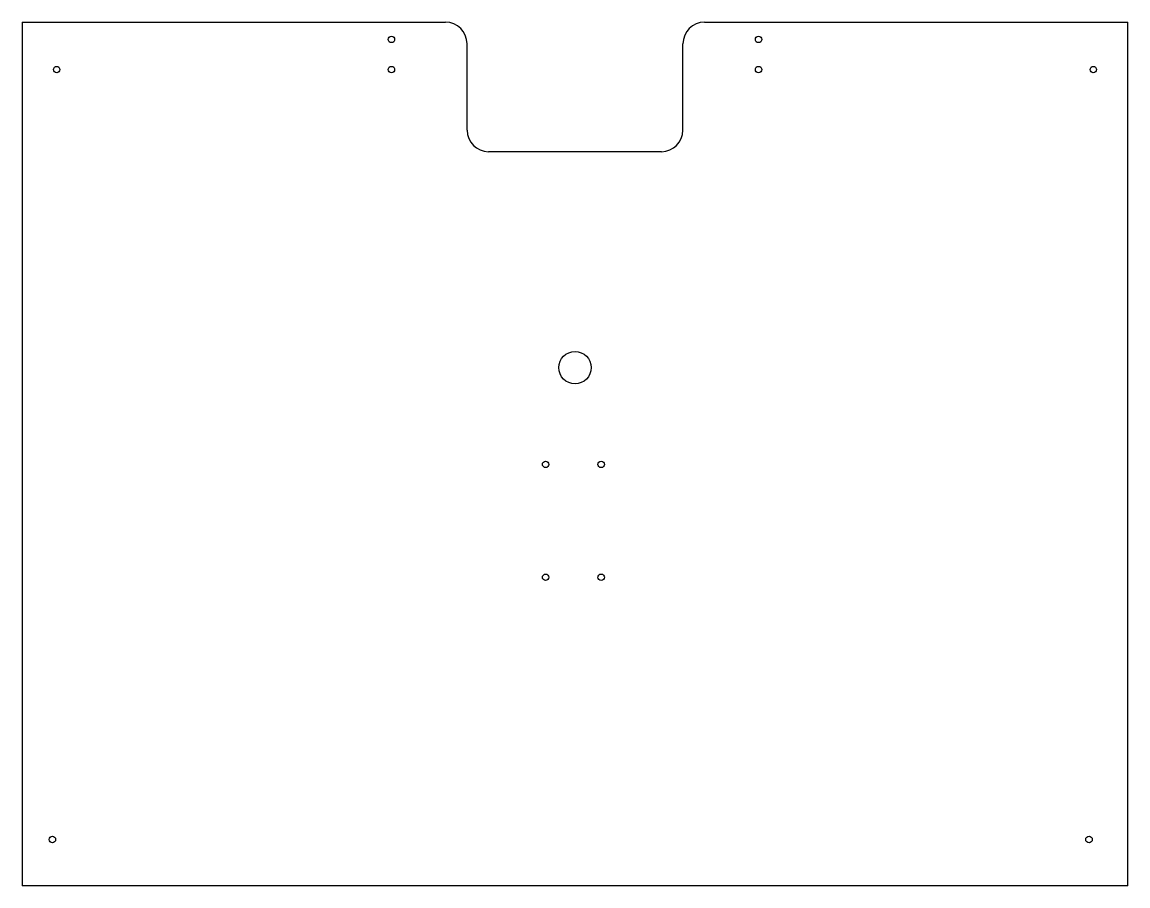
# Model space of a CAD drawing. Header units: millimetres. Extents: x -6 to 506, y 0 to 400.
import ezdxf

# ---------------------------------------------------------------- set-up
doc = ezdxf.new("R2010")
doc.units = ezdxf.units.MM

msp = doc.modelspace()

# ---------------------------------------------------------------- linework, layer by layer
at = {"color": 7, "linetype": 'Continuous', "lineweight": 25}
for p, q in [((-6, 400), (190, 400)), ((-6, 400), (-6, 0)), ((310, 400), (506, 400)), ((506, 0), (506, 400)), ((200, 350), (200, 390)), ((300, 350), (300, 390)), ((290, 340), (210, 340)), ((506, 0), (-6, 0))]:
    msp.add_line(p, q, dxfattribs=at)
for centre, radius in [((165, 392), 1.5), ((335, 392), 1.5), ((10, 378), 1.5), ((165, 378), 1.5), ((335, 378), 1.5), ((490, 378), 1.5), ((250, 240), 7.5), ((236.4, 195.2), 1.5), ((262.1, 195.2), 1.5), ((236.4, 142.9), 1.5), ((262.1, 142.9), 1.5), ((8, 21.5), 1.5), ((488, 21.5), 1.52)]:
    msp.add_circle(centre, radius, dxfattribs=at)
for centre, start, end in [((190, 390), 0, 90), ((310, 390), 90, 180), ((210, 350), 180, 270), ((290, 350), 270, 0)]:
    msp.add_arc(centre, 10, start, end, dxfattribs=at)

doc.saveas('drawing.dxf')
